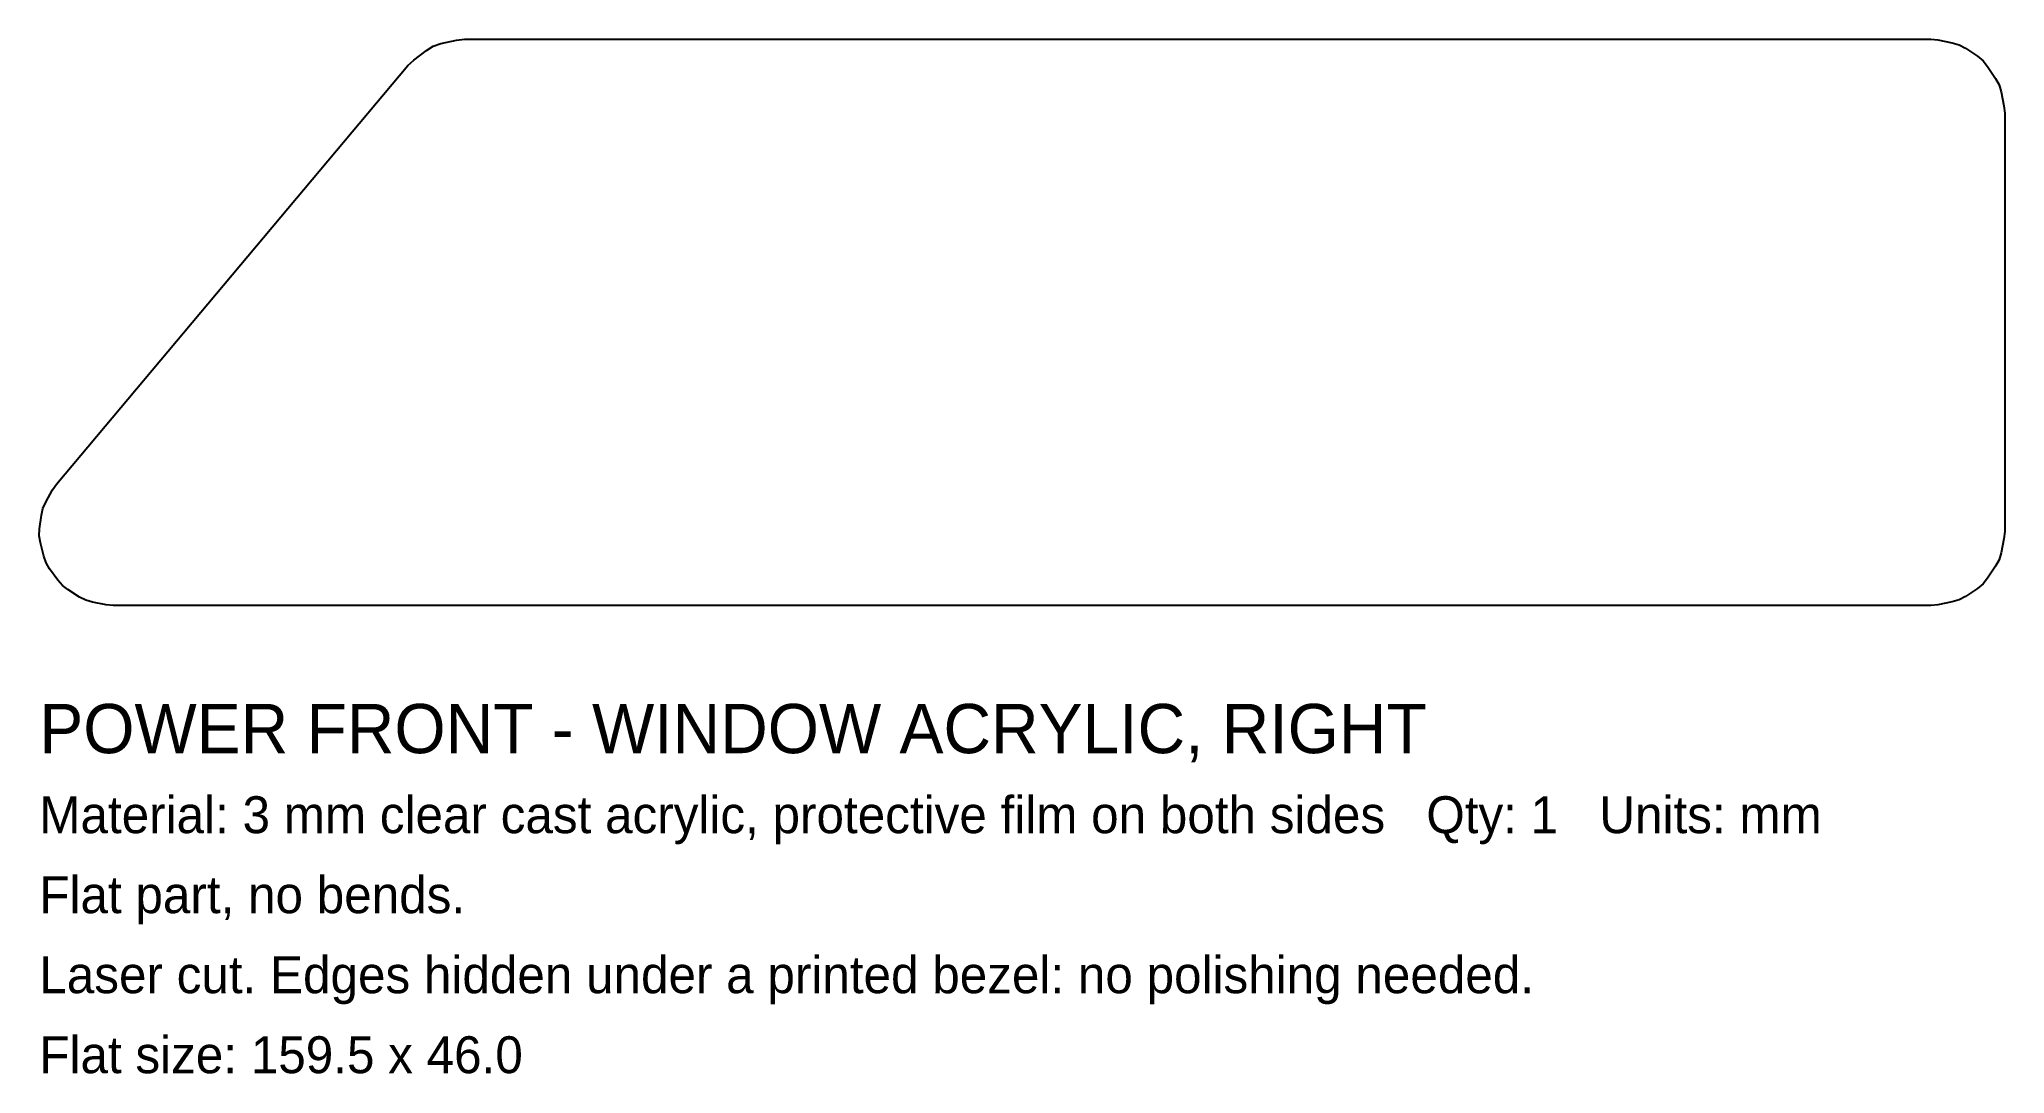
# Model space of a CAD drawing. Header units: millimetres. Extents: x 8 to 168, y 28 to 112.
import ezdxf

# ---------------------------------------------------------------- set-up
doc = ezdxf.new("R2010")
doc.units = ezdxf.units.MM
doc.layers.add('Title', color=7, linetype='CONTINUOUS')
doc.layers.add('Visible', color=7, linetype='CONTINUOUS')

msp = doc.modelspace()

# ---------------------------------------------------------------- linework, layer by layer
at = {"layer": 'Visible'}
for p, q in [((41.0665, 111.6478), (42.3343, 111.9289)), ((42.3343, 111.9289), (42.9837, 112)), ((42.9837, 112), (162, 112)), ((162, 112), (162.5853, 111.9424)), ((162.5853, 111.9424), (163.7333, 111.714)), ((163.7333, 111.714), (164.2961, 111.5433)), ((38.3874, 109.8567), (38.8592, 110.3084)), ((38.8592, 110.3084), (39.8895, 111.099)), ((39.8895, 111.099), (40.4479, 111.4378)), ((40.4479, 111.4378), (41.0665, 111.6478)), ((164.2961, 111.5433), (164.8148, 111.266)), ((164.8148, 111.266), (165.788, 110.6157)), ((165.788, 110.6157), (166.2426, 110.2426)), ((166.2426, 110.2426), (166.6157, 109.788)), ((9.858, 75.8567), (38.3874, 109.8567)), ((166.6157, 109.788), (167.266, 108.8148)), ((167.266, 108.8148), (167.5433, 108.2961)), ((167.5433, 108.2961), (167.714, 107.7333)), ((167.714, 107.7333), (167.9424, 106.5853)), ((167.9424, 106.5853), (168, 106)), ((168, 106), (168, 72)), ((8.9869, 74.4057), (9.5365, 75.3904)), ((9.5365, 75.3904), (9.858, 75.8567)), ((8.6322, 73.3352), (8.7588, 73.8873)), ((8.7588, 73.8873), (8.9869, 74.4057)), ((8.4644, 71.6511), (8.485, 72.2171)), ((8.485, 72.2171), (8.6322, 73.3352)), ((168, 72), (167.9424, 71.4147)), ((8.5506, 71.0913), (8.4644, 71.6511)), ((8.8266, 69.9979), (8.5506, 71.0913)), ((167.714, 70.2667), (167.5433, 69.7039)), ((167.9424, 71.4147), (167.714, 70.2667)), ((9.0164, 69.4643), (8.8266, 69.9979)), ((9.3032, 68.9759), (9.0164, 69.4643)), ((9.9634, 68.0616), (9.3032, 68.9759)), ((167.266, 69.1852), (166.6157, 68.212)), ((167.5433, 69.7039), (167.266, 69.1852)), ((10.3368, 67.6358), (9.9634, 68.0616)), ((10.7836, 67.2877), (10.3368, 67.6358)), ((11.7347, 66.6818), (10.7836, 67.2877)), ((165.788, 67.3843), (164.8148, 66.734)), ((166.2426, 67.7574), (165.788, 67.3843)), ((166.6157, 68.212), (166.2426, 67.7574)), ((12.239, 66.4239), (11.7347, 66.6818)), ((12.7828, 66.2654), (12.239, 66.4239)), ((13.8904, 66.0535), (12.7828, 66.2654)), ((14.4543, 66), (13.8904, 66.0535)), ((162, 66), (14.4543, 66)), ((162.5853, 66.0576), (162, 66)), ((163.7333, 66.286), (162.5853, 66.0576)), ((164.2961, 66.4567), (163.7333, 66.286)), ((164.8148, 66.734), (164.2961, 66.4567))]:
    msp.add_line(p, q, dxfattribs=at)

# ---------------------------------------------------------------- texts
at = {"layer": 'Title'}
for s, height, p in [('POWER FRONT - WINDOW ACRYLIC, RIGHT', 4, (8.4644, 54)), ('Material: 3 mm clear cast acrylic, protective film on both sides   Qty: 1   Units: mm', 3, (8.4644, 47.5)), ('Flat part, no bends.', 3, (8.4644, 41)), ('Laser cut. Edges hidden under a printed bezel: no polishing needed.', 3, (8.4644, 34.5)), ('Flat size: 159.5 x 46.0', 3, (8.4644, 28))]:
    msp.add_text(s, height=height, dxfattribs=at).set_placement(p)

doc.saveas('drawing.dxf')
